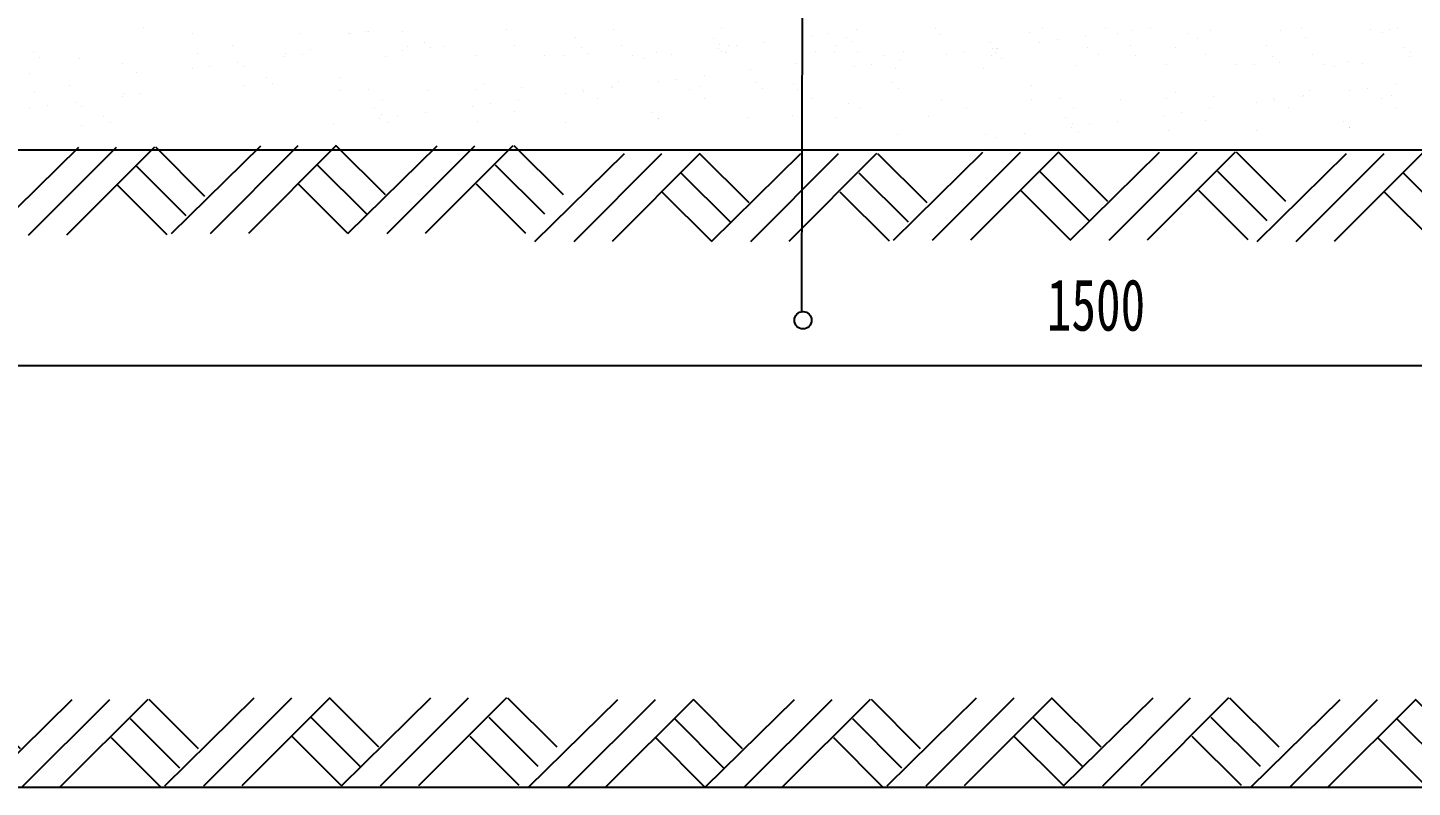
# Model space of a CAD drawing. Extents: x -2485 to 10115, y 1417 to 7253.
# Drawn here: x 3312 to 4116, y 2389 to 2830 of the extents above; entities that cross this region are included whole.
import ezdxf

# ---------------------------------------------------------------- set-up
doc = ezdxf.new("R2010")
doc.units = 0
doc.header["$MEASUREMENT"] = 0
doc.layers.get('0').update_dxf_attribs({"linetype": 'CONTINUOUS'})
doc.layers.get('DEFPOINTS').update_dxf_attribs({"linetype": 'CONTINUOUS'})
for name, color, linetype in [('LEVEL', 2, 'CONTINUOUS'), ('STAIR', 140, 'CONTINUOUS'), ('TEXT', 41, 'CONTINUOUS'), ('TREE', 3, 'CONTINUOUS')]:
    doc.layers.add(name, color=color, linetype=linetype)
doc.styles.add('HZ', font='simplex.shx', dxfattribs={"width": 0.7, "bigfont": 'hztxt.shx'})
doc.styles.add('XREF1$0$STYLE3', font='SimSun.ttf', dxfattribs={"width": 0.7})
doc.dimstyles.new('STANDARD-1', dxfattribs={"dimscale": 0, "dimtxt": 450, "dimasz": 300, "dimexe": 300, "dimexo": 300, "dimgap": 200, "dimtad": 1, "dimdec": 0, "dimzin": 0, "dimtxsty": 'HZ', "dimcen": 300, "dimdle": 300, "dimclrd": 40, "dimclre": 40, "dimclrt": 41, "dimazin": 3, "dimtfac": 1, "dimtdec": 0, "dimtofl": 0, "dimtmove": 0, "dimatfit": 3, "dimtvp": 1.5, "dimtolj": 1, "dimtzin": 0})

# ---------------------------------------------------------------- blocks, each defined once
blk = doc.blocks.new('_ARCHTICK')
at = {"color": 0, "linetype": 'BYBLOCK', "const_width": 0.15}
blk.add_lwpolyline([(-0.5, -0.5), (0.5, 0.5)], dxfattribs=at)
blk = doc.blocks.new('*D41')
at = {"layer": 'DEFPOINTS', "color": 0, "linetype": 'CONTINUOUS'}
for p in [(3182.47, 2658.46), (4682.27, 2658.47), (4682.27, 2634.28)]:
    blk.add_point(p, dxfattribs=at)
at = {"layer": 'TEXT', "color": 40, "linetype": 'CONTINUOUS'}
for p, q in [((3152.47, 2634.28), (4712.27, 2634.28)), ((3182.47, 2628.46), (3182.47, 2604.28)), ((4682.27, 2628.47), (4682.27, 2604.28))]:
    blk.add_line(p, q, dxfattribs=at)
at = {"layer": 'TEXT', "color": 40, "linetype": 'CONTINUOUS', "xscale": 20, "yscale": 20, "zscale": 20, "rotation": 180}
blk.add_blockref('_ARCHTICK', (3182.47, 2634.28), dxfattribs=at)
at = {"layer": 'TEXT', "color": 40, "linetype": 'CONTINUOUS', "xscale": 20, "yscale": 20, "zscale": 20}
blk.add_blockref('_ARCHTICK', (4682.27, 2634.28), dxfattribs=at)
at = {"layer": 'TEXT', "color": 41, "linetype": 'CONTINUOUS', "insert": (3932.37, 2669.28), "char_height": 30, "attachment_point": 5, "style": 'XREF1$0$STYLE3'}
blk.add_mtext('\\A1;1500', dxfattribs=at)
blk = doc.blocks.new('DI')
at = {"layer": 'STAIR'}
for p, q in [((-51.91, -51.04), (0, 0)), ((-29.24, -51.04), (21.82, 0.03)), ((43.91, 0.03), (-7.16, -51.04)), ((73.35, -51.04), (124.39, 0)), ((146.47, 0), (95.44, -51.04)), ((72.47, -28.63), (43.86, -0.02)), ((50.65, -51.04), (102.55, 0)), ((175.85, -28.63), (147.24, -0.02)), ((32.82, -11.06), (61.43, -39.67)), ((136.19, -11.06), (164.8, -39.67)), ((21.77, -22.11), (50.38, -50.72)), ((125.15, -22.11), (153.76, -50.72))]:
    blk.add_line(p, q, dxfattribs=at)

msp = doc.modelspace()

# ---------------------------------------------------------------- linework, layer by layer
at = {"color": 40, "linetype": 'BYBLOCK'}
msp.add_line((4382.47, 2759.35), (3182.47, 2759.35), dxfattribs=at)
at = {"layer": 'LEVEL'}
msp.add_line((2255.96, 2389.35), (5279.34, 2389.35), dxfattribs=at)
at = {"layer": 'LEVEL', "linetype": 'CONTINUOUS'}
msp.add_circle((3762.22, 2660.57), 5, dxfattribs=at)
at = {"layer": 'STAIR'}
for p, q in [((3289.7, 2710.08), (3341.6, 2761.11)), ((3312.4, 2710.08), (3363.44, 2761.11)), ((3385.52, 2761.11), (3334.49, 2710.08)), ((3414.89, 2732.48), (3386.28, 2761.09)), ((3375.24, 2750.05), (3403.85, 2721.44)), ((3364.2, 2739.01), (3392.81, 2710.4))]:
    msp.add_line(p, q, dxfattribs=at)
at = {"layer": 'TEXT', "linetype": 'CONTINUOUS'}
msp.add_line((3761.49, 2665.9), (3762.62, 3226.57), dxfattribs=at)
at = {"layer": 'TREE', "linetype": 'CONTINUOUS'}
for p, q in [((3379.01, 2830.48), (3379.01, 2830.48)), ((3407.43, 2827.04), (3407.43, 2827.04)), ((3469.71, 2827.15), (3469.71, 2827.15)), ((3498.11, 2827.17), (3498.11, 2827.17)), ((3499.27, 2827.03), (3499.27, 2827.03)), ((3508.52, 2828.54), (3508.52, 2828.54)), ((3509.68, 2828.4), (3509.68, 2828.4)), ((3529.66, 2828.09), (3529.66, 2828.09)), ((3590.11, 2829.61), (3590.11, 2829.61)), ((3629.94, 2825.06), (3629.94, 2825.06)), ((3652.39, 2829.72), (3652.39, 2829.72)), ((3709.97, 2824.37), (3709.97, 2824.37)), ((3714.67, 2829.84), (3714.67, 2829.84)), ((3766.89, 2825.68), (3766.89, 2825.68)), ((3777.3, 2827.05), (3777.3, 2827.05)), ((3787.57, 2824.83), (3787.57, 2824.83)), ((3791.18, 2822.6), (3791.18, 2822.6)), ((3793.56, 2829.19), (3793.56, 2829.19)), ((3839.24, 2830.06), (3839.24, 2830.06)), ((3841.58, 2826.78), (3841.58, 2826.78)), ((3893.94, 2827.45), (3893.94, 2827.45)), ((3901.52, 2830.17), (3901.52, 2830.17)), ((3909.94, 2823.42), (3909.94, 2823.42)), ((3926.2, 2825.56), (3926.2, 2825.56)), ((3937.7, 2830.21), (3937.7, 2830.21)), ((3945.1, 2827.2), (3945.1, 2827.2)), ((3953.37, 2829.13), (3953.37, 2829.13)), ((3963.8, 2830.29), (3963.8, 2830.29)), ((3985.33, 2827.08), (3985.33, 2827.08)), ((3991.53, 2824.49), (3991.53, 2824.49)), ((3999.11, 2829.15), (3999.11, 2829.15)), ((4039.35, 2829.02), (4039.35, 2829.02)), ((4051.47, 2829.82), (4051.47, 2829.82)), ((4053.81, 2824.6), (4053.81, 2824.6)), ((4091.7, 2829.69), (4091.7, 2829.69)), ((4098.94, 2827.75), (4098.94, 2827.75)), ((4102.63, 2829.57), (4102.63, 2829.57)), ((4107.66, 2830.09), (4107.66, 2830.09)), ((3315.2, 2816.31), (3315.2, 2816.31)), ((3410.6, 2815.58), (3410.6, 2815.58)), ((3430.71, 2819.93), (3430.71, 2819.93)), ((3461.76, 2815.33), (3461.76, 2815.33)), ((3471.64, 2815.1), (3471.64, 2815.1)), ((3476.16, 2817.78), (3476.16, 2817.78)), ((3529.51, 2817.22), (3529.51, 2817.22)), ((3532.38, 2819.79), (3532.38, 2819.79)), ((3542.48, 2822.08), (3542.48, 2822.08)), ((3546.17, 2818.7), (3546.17, 2818.7)), ((3553.68, 2819.38), (3553.68, 2819.38)), ((3571.91, 2814.48), (3571.91, 2814.48)), ((3594.66, 2819.91), (3594.66, 2819.91)), ((3633.71, 2818.7), (3633.71, 2818.7)), ((3637.4, 2815.32), (3637.4, 2815.32)), ((3656.95, 2820.02), (3656.95, 2820.02)), ((3677.09, 2816.18), (3677.09, 2816.18)), ((3685.89, 2815.02), (3685.89, 2815.02)), ((3713.05, 2818.59), (3713.05, 2818.59)), ((3713.66, 2820.99), (3713.66, 2820.99)), ((3714.92, 2816.93), (3714.92, 2816.93)), ((3717.32, 2816.06), (3717.32, 2816.06)), ((3719.23, 2820.13), (3719.23, 2820.13)), ((3723.47, 2819.96), (3723.47, 2819.96)), ((3739.72, 2822.1), (3739.72, 2822.1)), ((3769.67, 2816.73), (3769.67, 2816.73)), ((3780.6, 2816.61), (3780.6, 2816.61)), ((3781.51, 2820.25), (3781.51, 2820.25)), ((3793.87, 2816.72), (3793.87, 2816.72)), ((3809.24, 2814.45), (3809.24, 2814.45)), ((3820.83, 2816.48), (3820.83, 2816.48)), ((3845.7, 2814.96), (3845.7, 2814.96)), ((3856.11, 2816.33), (3856.11, 2816.33)), ((3871.21, 2821.92), (3871.21, 2821.92)), ((3871.52, 2814.56), (3871.52, 2814.56)), ((3872.37, 2818.47), (3872.37, 2818.47)), ((3873.9, 2816.03), (3873.9, 2816.03)), ((3874.85, 2818.43), (3874.85, 2818.43)), ((3874.89, 2818.54), (3874.89, 2818.54)), ((3899.53, 2822.05), (3899.53, 2822.05)), ((3927.2, 2819.1), (3927.2, 2819.1)), ((3933.8, 2814.67), (3933.8, 2814.67)), ((3952.42, 2820.15), (3952.42, 2820.15)), ((3978.37, 2818.85), (3978.37, 2818.85)), ((3996.08, 2814.79), (3996.08, 2814.79)), ((4031.36, 2819.94), (4031.36, 2819.94)), ((4058.37, 2814.9), (4058.37, 2814.9)), ((4111.39, 2819.25), (4111.39, 2819.25)), ((4115.08, 2815.87), (4115.08, 2815.87)), ((3318.88, 2812.93), (3318.88, 2812.93)), ((3341.96, 2812.42), (3341.96, 2812.42)), ((3366.86, 2809.59), (3366.86, 2809.59)), ((3407.4, 2806.64), (3407.4, 2806.64)), ((3417.81, 2808.01), (3417.81, 2808.01)), ((3434.07, 2810.15), (3434.07, 2810.15)), ((3437.79, 2807.7), (3437.79, 2807.7)), ((3461.23, 2813.73), (3461.23, 2813.73)), ((3519.56, 2813.82), (3519.56, 2813.82)), ((3612.14, 2814.36), (3612.14, 2814.36)), ((3623.07, 2814.24), (3623.07, 2814.24)), ((3663.3, 2814.11), (3663.3, 2814.11)), ((3669.63, 2812.87), (3669.63, 2812.87)), ((3758.56, 2809.67), (3758.56, 2809.67)), ((3791.86, 2807.87), (3791.86, 2807.87)), ((3802.27, 2809.24), (3802.27, 2809.24)), ((3815.8, 2806.99), (3815.8, 2806.99)), ((3818.53, 2811.38), (3818.53, 2811.38)), ((3866.96, 2806.75), (3866.96, 2806.75)), ((3877.58, 2812.65), (3877.58, 2812.65)), ((3920.98, 2808.7), (3920.98, 2808.7)), ((3955.1, 2814.26), (3955.1, 2814.26)), ((3973.33, 2809.36), (3973.33, 2809.36)), ((4013.56, 2809.24), (4013.56, 2809.24)), ((4024.49, 2809.12), (4024.49, 2809.12)), ((4035.13, 2813.58), (4035.13, 2813.58)), ((4038.82, 2810.2), (4038.82, 2810.2)), ((4064.72, 2808.99), (4064.72, 2808.99)), ((4071.05, 2807.75), (4071.05, 2807.75)), ((4078.51, 2811.06), (4078.51, 2811.06)), ((4087.31, 2809.9), (4087.31, 2809.9)), ((4114.48, 2813.47), (4114.48, 2813.47)), ((3313.01, 2804.1), (3313.01, 2804.1)), ((3375.29, 2804.21), (3375.29, 2804.21)), ((3450.61, 2801.68), (3450.61, 2801.68)), ((3493.56, 2801.83), (3493.56, 2801.83)), ((3654.8, 2799.38), (3654.8, 2799.38)), ((3678.06, 2799.07), (3678.06, 2799.07)), ((3688.47, 2800.44), (3688.47, 2800.44)), ((3704.73, 2802.58), (3704.73, 2802.58)), ((3731.89, 2806.16), (3731.89, 2806.16)), ((3734.83, 2798.69), (3734.83, 2798.69)), ((3813.77, 2798.48), (3813.77, 2798.48)), ((3316.18, 2792.64), (3316.18, 2792.64)), ((3336.28, 2796.99), (3336.28, 2796.99)), ((3366.81, 2790.79), (3366.81, 2790.79)), ((3367.34, 2792.39), (3367.34, 2792.39)), ((3377.22, 2792.16), (3377.22, 2792.16)), ((3437.64, 2796.83), (3437.64, 2796.83)), ((3454.3, 2798.31), (3454.3, 2798.31)), ((3493.77, 2794.03), (3493.77, 2794.03)), ((3509.74, 2794.43), (3509.74, 2794.43)), ((3544.94, 2793.79), (3544.94, 2793.79)), ((3572.02, 2794.54), (3572.02, 2794.54)), ((3577.28, 2797.77), (3577.28, 2797.77)), ((3598.95, 2795.73), (3598.95, 2795.73)), ((3624.22, 2791.99), (3624.22, 2791.99)), ((3634.3, 2794.65), (3634.3, 2794.65)), ((3634.63, 2793.36), (3634.63, 2793.36)), ((3650.89, 2795.5), (3650.89, 2795.5)), ((3651.31, 2796.4), (3651.31, 2796.4)), ((3696.59, 2794.77), (3696.59, 2794.77)), ((3702.47, 2796.15), (3702.47, 2796.15)), ((3738.51, 2795.31), (3738.51, 2795.31)), ((3756.48, 2798.1), (3756.48, 2798.1)), ((3758.87, 2794.88), (3758.87, 2794.88)), ((3817.46, 2795.1), (3817.46, 2795.1)), ((3894.98, 2796.71), (3894.98, 2796.71)), ((3978.7, 2792.65), (3978.7, 2792.65)), ((4000.37, 2790.61), (4000.37, 2790.61)), ((4052.31, 2790.38), (4052.31, 2790.38)), ((4052.73, 2791.28), (4052.73, 2791.28)), ((4056.22, 2794.26), (4056.22, 2794.26)), ((4079.48, 2793.95), (4079.48, 2793.95)), ((4089.89, 2795.32), (4089.89, 2795.32)), ((4103.89, 2791.03), (4103.89, 2791.03)), ((4106.15, 2797.46), (4106.15, 2797.46)), ((3312.97, 2783.7), (3312.97, 2783.7)), ((3323.38, 2785.07), (3323.38, 2785.07)), ((3339.64, 2787.21), (3339.64, 2787.21)), ((3343.37, 2784.76), (3343.37, 2784.76)), ((3513.47, 2783.59), (3513.47, 2783.59)), ((3518.17, 2789.05), (3518.17, 2789.05)), ((3570.39, 2784.9), (3570.39, 2784.9)), ((3580.8, 2786.27), (3580.8, 2786.27)), ((3597.06, 2788.41), (3597.06, 2788.41)), ((3642.74, 2789.28), (3642.74, 2789.28)), ((3705.02, 2789.39), (3705.02, 2789.39)), ((3767.3, 2789.51), (3767.3, 2789.51)), ((3788.83, 2786.3), (3788.83, 2786.3)), ((3795.03, 2783.71), (3795.03, 2783.71)), ((3842.84, 2788.24), (3842.84, 2788.24)), ((3857.31, 2783.82), (3857.31, 2783.82)), ((3895.19, 2788.91), (3895.19, 2788.91)), ((3911.16, 2789.31), (3911.16, 2789.31)), ((3919.59, 2783.93), (3919.59, 2783.93)), ((3946.36, 2788.67), (3946.36, 2788.67)), ((3973.44, 2789.42), (3973.44, 2789.42)), ((3998.48, 2783.29), (3998.48, 2783.29)), ((4025.64, 2786.87), (4025.64, 2786.87)), ((4035.72, 2789.53), (4035.72, 2789.53)), ((4036.05, 2788.24), (4036.05, 2788.24)), ((4044.16, 2784.16), (4044.16, 2784.16)), ((4098.01, 2789.65), (4098.01, 2789.65)), ((4106.44, 2784.27), (4106.44, 2784.27)), ((3356.19, 2778.75), (3356.19, 2778.75)), ((3359.88, 2775.37), (3359.88, 2775.37)), ((3489.39, 2774.23), (3489.39, 2774.23)), ((3516.55, 2777.81), (3516.55, 2777.81)), ((3517.15, 2780.21), (3517.15, 2780.21)), ((3520.82, 2775.28), (3520.82, 2775.28)), ((3526.96, 2779.18), (3526.96, 2779.18)), ((3543.22, 2781.32), (3543.22, 2781.32)), ((3573.17, 2775.95), (3573.17, 2775.95)), ((3594.68, 2781.82), (3594.68, 2781.82)), ((3624.33, 2775.7), (3624.33, 2775.7)), ((3674.7, 2781.13), (3674.7, 2781.13)), ((3678.35, 2777.65), (3678.35, 2777.65)), ((3678.39, 2777.76), (3678.39, 2777.76)), ((3730.7, 2778.32), (3730.7, 2778.32)), ((3755.91, 2779.37), (3755.91, 2779.37)), ((3781.86, 2778.07), (3781.86, 2778.07)), ((3834.86, 2779.16), (3834.86, 2779.16)), ((3914.89, 2778.47), (3914.89, 2778.47)), ((3918.58, 2775.09), (3918.58, 2775.09)), ((3944.64, 2776.2), (3944.64, 2776.2)), ((3971.81, 2779.78), (3971.81, 2779.78)), ((3982.22, 2781.15), (3982.22, 2781.15)), ((3996.1, 2776.7), (3996.1, 2776.7)), ((4076.13, 2776.01), (4076.13, 2776.01)), ((3343.22, 2773.89), (3343.22, 2773.89)), ((3817.06, 2768.46), (3817.06, 2768.46)), ((3868.22, 2768.21), (3868.22, 2768.21)), ((3874.55, 2766.97), (3874.55, 2766.97)), ((3890.81, 2769.11), (3890.81, 2769.11)), ((3917.97, 2772.69), (3917.97, 2772.69)), ((3922.24, 2770.16), (3922.24, 2770.16)), ((3928.38, 2774.06), (3928.38, 2774.06)), ((3974.59, 2770.83), (3974.59, 2770.83)), ((4025.75, 2770.58), (4025.75, 2770.58)), ((4079.77, 2772.53), (4079.77, 2772.53)), ((4079.81, 2772.64), (4079.81, 2772.64))]:
    msp.add_line(p, q, dxfattribs=at)

# ---------------------------------------------------------------- block references
at = {"layer": 'STAIR'}
for p in [(3447.29, 2761.96), (3866.72, 2758.18), (3658.48, 2757.34), (4077.91, 2757.34), (3235.27, 2440.33), (3443.51, 2441.17), (3654.7, 2440.33), (3862.94, 2441.17), (4074.13, 2440.33)]:
    msp.add_blockref('DI', p, dxfattribs=at)

# ---------------------------------------------------------------- dimensions: what is measured, and where the dimension line sits
at = {"layer": 'TEXT', "linetype": 'CONTINUOUS'}
dim = msp.add_linear_dim(base=(4682.27, 2634.28), p1=(3182.47, 2658.46), p2=(4682.27, 2658.47), dimstyle='STANDARD-1', override={"dimscale": 1, "dimtxt": 30, "dimasz": 20, "dimexe": 30, "dimexo": 30, "dimgap": 20, "dimtxsty": 'XREF1$0$STYLE3', "dimblk1": 'ARCHTICK', "dimblk2": 'ARCHTICK', "dimsah": 1, "dimcen": 30, "dimdle": 30}, dxfattribs=at)
dim.commit()
dim.dimension.update_dxf_attribs({"geometry": '*D41', "text_midpoint": (3932.37, 2669.28)})

doc.saveas('drawing.dxf')
